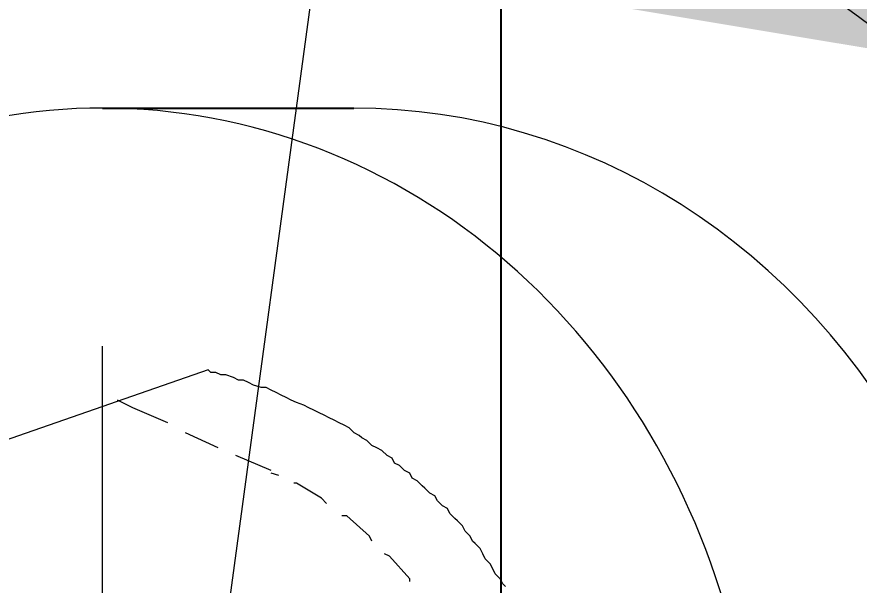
# Model space of a CAD drawing. Header units: millimetres. Extents: x 89051 to 218395, y -330386 to -125649.
# Drawn here: x 92615.15 to 92655.63, y -127009.4 to -126982.08 of the extents above; entities that cross this region are included whole.
import ezdxf

# ---------------------------------------------------------------- set-up
doc = ezdxf.new("R2010")
doc.units = ezdxf.units.MM
doc.header["$LTSCALE"] = 13
for name, pattern in [('1 实线', [0]), ('ACAD_ISO04W100', [30, 24, -3, 0, -3]), ('CENTER', [50.8, 31.75, -6.35, 6.35, -6.35])]:
    doc.linetypes.add(name, pattern=pattern)
doc.layers.get('0').update_dxf_attribs({"color": 1, "linetype": 'CENTER'})
doc.layers.add('C00-00-00', color=7, linetype='Continuous')
doc.layers.add('粗实线', color=4, linetype='Continuous')
doc.layers.add('标注、文本', color=3, linetype='Continuous', lineweight=25)
doc.layers.add('铁心', color=3, linetype='Continuous', lineweight=0)
doc.styles.get("Standard").update_dxf_attribs({"font": 'gbenor.shx', "bigfont": 'gbcbig.shx'})
doc.dimstyles.new('1-15', dxfattribs={"dimscale": 20, "dimtxt": 3.5, "dimasz": 2, "dimexe": 1.5, "dimexo": 0.5, "dimgap": 0.5, "dimtad": 1, "dimtoh": 1, "dimdec": 1, "dimdsep": 46, "dimtxsty": 'Standard', "dimcen": 2.5, "dimclrd": 3, "dimclre": 3, "dimclrt": 3, "dimadec": 0, "dimazin": 2, "dimtfac": 1, "dimtdec": 1, "dimtmove": 0, "dimatfit": 2, "dimfxl": 1, "dimarcsym": 0})

# ---------------------------------------------------------------- blocks, each defined once
blk = doc.blocks.new('*D525')
at = {"layer": 'Defpoints', "color": 0, "transparency": 16777216}
for p in [(92769.431, -126980.658), (92769.431, -127044.24), (92638.431, -127080.467)]:
    blk.add_point(p, dxfattribs=at)
at = {"layer": '标注、文本', "color": 3, "lineweight": -2, "transparency": 16777216}
for p, q in [((92638.431, -127070.467), (92638.431, -126950.658)), ((92769.431, -127034.24), (92769.431, -126950.658)), ((92678.431, -126980.658), (92729.431, -126980.658))]:
    blk.add_line(p, q, dxfattribs=at)
at = {"layer": '标注、文本', "color": 3, "transparency": 16777216}
for points in [[(92678.431, -126973.991), (92678.431, -126987.324), (92638.431, -126980.658)], [(92729.431, -126973.991), (92729.431, -126987.324), (92769.431, -126980.658)]]:
    blk.add_solid(points, dxfattribs=at)
at = {"layer": '标注、文本', "color": 3, "transparency": 16777216, "insert": (92703.931, -126935.658), "char_height": 70, "attachment_point": 5}
blk.add_mtext('120', dxfattribs=at)

msp = doc.modelspace()

# ---------------------------------------------------------------- linework, layer by layer
at = {"color": 7, "linetype": '1 实线', "lineweight": 0}
for centre, major_axis, ratio, start_param, end_param in [((92634.498, -127021.077), (0, 45.983), 0.866025, 2.304713, 7.120065), ((92638.431, -127021.077), (0, 45.983), 0.866025, 3.141593, 6.283185), ((92619.267, -127021.077), (0, -34.608), 0.908418, 5.225125, 10.48821), ((92631.352, -127021.077), (0, -34.608), 0.908418, 6.283185, 9.424778)]:
    msp.add_ellipse(centre, major_axis=major_axis, ratio=ratio, start_param=start_param, end_param=end_param, dxfattribs=at)
at = {"layer": 'C00-00-00', "lineweight": 15}
for points in [[(92624.35, -126999.054), (92601.358, -127007.04)], [(92638.628, -127009.461), (92638.507, -127009.34), (92638.386, -127009.098), (92638.144, -127008.856), (92638.023, -127008.614), (92637.902, -127008.372), (92637.66, -127008.129), (92637.539, -127007.887), (92637.418, -127007.645), (92637.176, -127007.403), (92637.055, -127007.282), (92636.934, -127007.04), (92636.692, -127006.798), (92636.571, -127006.556), (92636.329, -127006.314), (92636.208, -127006.193), (92635.966, -127005.951), (92635.845, -127005.709), (92635.603, -127005.588), (92635.361, -127005.346), (92635.24, -127005.104), (92634.998, -127004.983), (92634.756, -127004.741), (92634.635, -127004.62), (92634.393, -127004.378), (92634.151, -127004.257), (92634.03, -127004.015), (92633.788, -127003.894), (92633.546, -127003.652), (92633.304, -127003.531), (92633.183, -127003.289), (92632.941, -127003.168), (92632.699, -127002.926), (92632.457, -127002.805), (92632.215, -127002.684), (92631.973, -127002.442), (92631.731, -127002.321), (92631.61, -127002.2), (92631.368, -127002.079), (92631.126, -127001.837), (92630.884, -127001.716), (92630.642, -127001.595), (92630.4, -127001.474), (92630.158, -127001.353), (92629.916, -127001.232), (92629.674, -127001.111), (92629.432, -127000.99), (92629.19, -127000.869), (92628.948, -127000.748), (92628.585, -127000.627), (92628.343, -127000.506), (92628.101, -127000.385), (92627.859, -127000.264), (92627.617, -127000.143), (92627.375, -127000.022), (92627.133, -126999.901), (92626.891, -126999.901), (92626.528, -126999.78), (92626.286, -126999.659), (92626.044, -126999.538), (92625.802, -126999.538), (92625.56, -126999.417), (92625.197, -126999.296), (92624.955, -126999.296), (92624.713, -126999.175), (92624.471, -126999.175), (92624.35, -126999.054)], [(92620.719, -127000.869), (92619.993, -127000.506)], [(92622.413, -127001.595), (92620.719, -127000.869)], [(92624.834, -127002.805), (92623.261, -127002.079)], [(92627.375, -127003.894), (92625.681, -127003.168)], [(92627.738, -127004.136), (92627.375, -127004.015)], [(92628.585, -127004.499), (92628.464, -127004.499)], [(92629.795, -127005.225), (92628.585, -127004.499)], [(92630.037, -127005.467), (92629.795, -127005.225)], [(92631.005, -127006.072), (92630.763, -127006.072)], [(92632.094, -127007.04), (92631.005, -127006.072)], [(92632.215, -127007.282), (92632.094, -127007.04)], [(92633.062, -127008.008), (92632.82, -127007.887)], [(92634.03, -127009.098), (92633.062, -127008.008)], [(92634.03, -127009.219), (92634.03, -127009.098)]]:
    msp.add_lwpolyline(points, dxfattribs=at)
at = {"layer": '标注、文本', "color": 1, "linetype": 'ACAD_ISO04W100', "lineweight": 15}
for p, q in [((92638.431, -127080.467), (92638.431, -126961.688)), ((92619.267, -127044.24), (92619.267, -126997.915))]:
    msp.add_line(p, q, dxfattribs=at)
at = {"layer": '粗实线', "ltscale": 2}
msp.add_line((92619.267, -126986.469), (92631.352, -126986.469), dxfattribs=at)
at = {"layer": '铁心'}
msp.add_lwpolyline([(92623.82, -127021.655), (92726.78, -126261.387), (92726.78, -126261.387)], dxfattribs=at)

# ---------------------------------------------------------------- dimensions: what is measured, and where the dimension line sits
at = {"layer": '标注、文本'}
dim = msp.add_linear_dim(base=(92769.431, -126980.658), p1=(92638.431, -127080.467), p2=(92769.431, -127044.24), text='120', dimstyle='1-15', dxfattribs=at)
dim.commit()
dim.dimension.update_dxf_attribs({"geometry": '*D525', "text_midpoint": (92703.931, -126935.658)})

doc.saveas('drawing.dxf')
